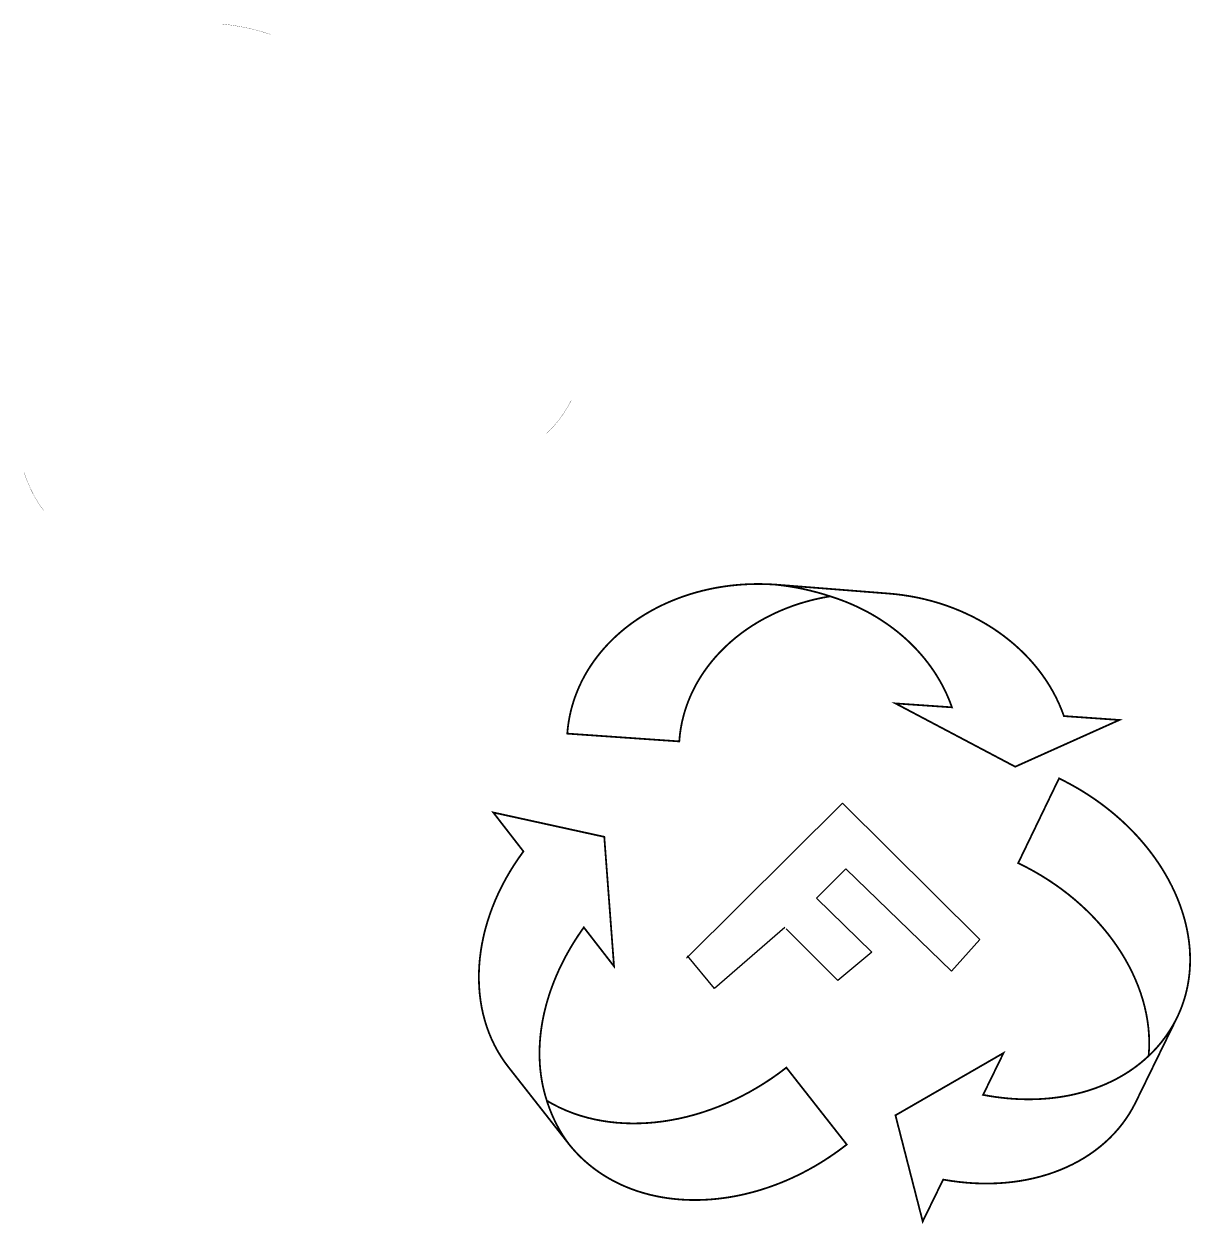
# Model space of a CAD drawing. Extents: x 61 to 245, y 10 to 199.
import ezdxf

# ---------------------------------------------------------------- set-up
doc = ezdxf.new("R2010")
doc.units = 0
doc.header["$LTSCALE"] = 10
doc.layers.add('Layer_1', color=7, linetype='CONTINUOUS')

msp = doc.modelspace()

# ---------------------------------------------------------------- linework, layer by layer
at = {"layer": 'Layer_1', "color": 51, "linetype": 'CONTINUOUS', "const_width": 0.0311, "flags": 128}
for points in [[(92.5608, 199.359), (93.5105, 199.246), (94.4586, 199.109), (95.4036, 198.946), (96.3439, 198.759), (97.2779, 198.546), (98.2042, 198.309), (99.1211, 198.046), (100.027, 197.759)], [(147.491, 140.029), (147.123, 139.33), (146.718, 138.635), (146.279, 137.95), (145.808, 137.279), (145.305, 136.627), (144.772, 135.998), (144.212, 135.397), (143.625, 134.829)], [(64.2957, 122.697), (63.8085, 123.364), (63.3478, 124.065), (62.9153, 124.794), (62.5124, 125.546), (62.1408, 126.317), (61.8021, 127.103), (61.4977, 127.897), (61.2292, 128.696)]]:
    msp.add_lwpolyline(points, dxfattribs=at)
at = {"layer": 'Layer_1', "color": 7, "linetype": 'CONTINUOUS', "const_width": 0.28, "flags": 128}
for points in [[(146.871, 87.4815), (146.931, 88.1479), (147.011, 88.8086), (147.11, 89.4633), (147.228, 90.1119), (147.365, 90.7541), (147.52, 91.3898), (147.694, 92.0188), (147.886, 92.6409), (148.096, 93.256), (148.323, 93.8638), (148.567, 94.4642), (148.829, 95.057), (149.107, 95.642), (149.402, 96.2191), (149.713, 96.7881), (150.04, 97.3487), (150.383, 97.9009), (150.742, 98.4444), (151.115, 98.979), (151.504, 99.5046), (151.908, 100.021), (152.326, 100.528), (152.759, 101.025), (153.205, 101.513), (153.666, 101.991), (154.14, 102.459), (154.627, 102.916), (155.127, 103.363), (155.64, 103.799), (156.166, 104.225), (156.704, 104.639), (157.254, 105.042), (157.816, 105.434), (158.389, 105.815), (158.974, 106.183), (159.57, 106.54), (160.176, 106.885), (160.793, 107.217), (161.421, 107.537), (162.058, 107.845), (162.706, 108.139), (163.363, 108.421), (164.029, 108.69), (164.704, 108.945), (165.388, 109.186), (166.081, 109.414), (166.782, 109.629), (167.491, 109.829), (168.208, 110.014), (168.932, 110.186), (169.664, 110.343), (170.403, 110.485), (171.148, 110.612), (171.9, 110.724), (172.659, 110.821), (173.423, 110.902), (174.194, 110.967), (174.97, 111.017), (175.751, 111.051), (176.537, 111.068), (177.328, 111.07), (178.124, 111.054), (178.924, 111.022), (179.728, 110.973), (197.232, 109.591), (198.463, 109.485), (199.681, 109.338), (200.885, 109.153), (202.073, 108.93), (203.244, 108.669), (204.398, 108.371), (205.534, 108.038), (206.651, 107.669), (207.747, 107.266), (208.822, 106.83), (209.875, 106.36), (210.905, 105.858), (211.91, 105.325), (212.891, 104.762), (213.846, 104.168), (214.774, 103.545), (215.674, 102.894), (216.545, 102.216), (217.386, 101.511), (218.197, 100.779), (218.975, 100.022), (219.722, 99.241), (220.434, 98.4359), (221.112, 97.6078), (221.754, 96.7574), (222.36, 95.8856), (222.929, 94.9929), (223.459, 94.0803), (223.95, 93.1485), (224.4, 92.1982), (224.809, 91.2301), (225.176, 90.2452), (233.928, 89.631), (217.499, 82.2611), (198.614, 92.2412), (207.519, 91.627), (207.247, 92.3714), (206.951, 93.1072), (206.63, 93.8342), (206.285, 94.5517), (205.916, 95.2595), (205.524, 95.9571), (205.109, 96.644), (204.671, 97.3199), (204.211, 97.9844), (203.729, 98.6369), (203.226, 99.2771), (202.701, 99.9046), (202.156, 100.519), (201.59, 101.12), (201.004, 101.706), (200.399, 102.279), (199.774, 102.836), (199.13, 103.378), (198.467, 103.905), (197.786, 104.415), (197.088, 104.909), (196.371, 105.386), (195.638, 105.846), (194.888, 106.288), (194.121, 106.711), (193.339, 107.116), (192.541, 107.502), (191.727, 107.868), (190.898, 108.215), (190.055, 108.541), (189.198, 108.846), (188.327, 109.13), (187.099, 108.908), (185.892, 108.644), (184.707, 108.34), (183.544, 107.996), (182.406, 107.614), (181.293, 107.195), (180.206, 106.739), (179.145, 106.247), (178.113, 105.72), (177.11, 105.16), (176.138, 104.568), (175.196, 103.943), (174.287, 103.288), (173.411, 102.603), (172.57, 101.888), (171.764, 101.146), (170.994, 100.377), (170.262, 99.5823), (169.568, 98.7622), (168.914, 97.9179), (168.3, 97.0505), (167.728, 96.1608), (167.199, 95.2499), (166.714, 94.3187), (166.273, 93.3682), (165.878, 92.3993), (165.53, 91.4129), (165.229, 90.4101), (164.978, 89.3917), (164.777, 88.3588), (164.626, 87.3123), (164.528, 86.2531), (146.871, 87.4815)], [(224.408, 80.4187), (225.173, 80.0379), (225.925, 79.6445), (226.665, 79.2385), (227.394, 78.8204), (228.109, 78.3905), (228.813, 77.949), (229.504, 77.4962), (230.182, 77.0324), (230.847, 76.558), (231.499, 76.0731), (232.138, 75.5782), (232.763, 75.0734), (233.375, 74.5592), (233.973, 74.0358), (234.557, 73.5034), (235.127, 72.9624), (235.683, 72.4131), (236.225, 71.8558), (236.752, 71.2908), (237.265, 70.7183), (237.763, 70.1386), (238.246, 69.5522), (238.714, 68.9591), (239.166, 68.3599), (239.603, 67.7546), (240.025, 67.1437), (240.431, 66.5274), (240.821, 65.9061), (241.195, 65.28), (241.552, 64.6493), (241.894, 64.0145), (242.219, 63.3758), (242.527, 62.7335), (242.819, 62.088), (243.093, 61.4393), (243.351, 60.788), (243.591, 60.1343), (243.814, 59.4784), (244.019, 58.8207), (244.207, 58.1615), (244.376, 57.5011), (244.528, 56.8397), (244.661, 56.1776), (244.776, 55.5152), (244.873, 54.8528), (244.951, 54.1906), (245.01, 53.5289), (245.05, 52.868), (245.071, 52.2083), (245.073, 51.55), (245.055, 50.8934), (245.018, 50.2388), (244.961, 49.5865), (244.884, 48.9369), (244.787, 48.2901), (244.67, 47.6465), (244.532, 47.0064), (244.374, 46.3701), (244.195, 45.7378), (243.996, 45.11), (243.775, 44.4868), (243.534, 43.8685), (243.271, 43.2555), (242.987, 42.6481), (236.538, 29.4437), (236.07, 28.537), (235.561, 27.6595), (235.01, 26.8116), (234.419, 25.9939), (233.79, 25.2068), (233.123, 24.4507), (232.419, 23.7261), (231.68, 23.0335), (230.906, 22.3732), (230.099, 21.7458), (229.26, 21.1517), (228.39, 20.5913), (227.49, 20.0651), (226.56, 19.5735), (225.603, 19.117), (224.619, 18.696), (223.61, 18.3111), (222.576, 17.9625), (221.519, 17.6509), (220.439, 17.3765), (219.338, 17.14), (218.217, 16.9417), (217.076, 16.7821), (215.918, 16.6616), (214.743, 16.5807), (213.552, 16.5399), (212.347, 16.5395), (211.127, 16.5801), (209.896, 16.662), (208.653, 16.7858), (207.4, 16.9518), (206.137, 17.1606), (202.913, 10.5585), (198.614, 27.2942), (215.657, 37.1207), (212.432, 30.5185), (213.395, 30.344), (214.353, 30.1945), (215.307, 30.0699), (216.255, 29.97), (217.198, 29.8948), (218.135, 29.8441), (219.065, 29.8178), (219.987, 29.8156), (220.901, 29.8375), (221.808, 29.8833), (222.705, 29.9529), (223.592, 30.0462), (224.47, 30.163), (225.337, 30.3031), (226.193, 30.4664), (227.038, 30.6529), (227.87, 30.8622), (228.69, 31.0944), (229.496, 31.3492), (230.289, 31.6266), (231.067, 31.9263), (231.831, 32.2483), (232.579, 32.5923), (233.311, 32.9583), (234.027, 33.3462), (234.726, 33.7557), (235.408, 34.1867), (236.071, 34.6392), (236.716, 35.1129), (237.342, 35.6077), (237.948, 36.1235), (238.534, 36.6601), (238.607, 37.7561), (238.625, 38.8553), (238.589, 39.9565), (238.5, 41.0584), (238.359, 42.1598), (238.166, 43.2593), (237.923, 44.3557), (237.63, 45.4478), (237.288, 46.5342), (236.898, 47.6138), (236.461, 48.6852), (235.978, 49.7472), (235.45, 50.7985), (234.877, 51.8378), (234.261, 52.864), (233.602, 53.8756), (232.901, 54.8715), (232.159, 55.8505), (231.377, 56.8111), (230.556, 57.7522), (229.696, 58.6725), (228.799, 59.5707), (227.866, 60.4456), (226.896, 61.2959), (225.892, 62.1203), (224.854, 62.9176), (223.782, 63.6865), (222.679, 64.4257), (221.544, 65.134), (220.379, 65.8102), (219.184, 66.4528), (217.96, 67.0608), (224.408, 80.4187)], [(190.937, 22.688), (190.235, 22.1496), (189.527, 21.6283), (188.814, 21.124), (188.094, 20.6369), (187.369, 20.1668), (186.639, 19.7138), (185.904, 19.2779), (185.165, 18.8592), (184.421, 18.4575), (183.674, 18.0729), (182.924, 17.7054), (182.171, 17.355), (181.415, 17.0216), (180.656, 16.7054), (179.896, 16.4063), (179.133, 16.1242), (178.37, 15.8593), (177.605, 15.6115), (176.84, 15.3807), (176.075, 15.167), (175.309, 14.9705), (174.544, 14.791), (173.779, 14.6286), (173.016, 14.4833), (172.254, 14.3551), (171.493, 14.244), (170.735, 14.15), (169.979, 14.0731), (169.225, 14.0132), (168.475, 13.9705), (167.728, 13.9449), (166.985, 13.9363), (166.245, 13.9449), (165.511, 13.9705), (164.78, 14.0132), (164.055, 14.0731), (163.336, 14.15), (162.622, 14.244), (161.914, 14.3551), (161.212, 14.4833), (160.518, 14.6286), (159.83, 14.791), (159.15, 14.9705), (158.478, 15.167), (157.813, 15.3807), (157.157, 15.6115), (156.51, 15.8593), (155.872, 16.1242), (155.244, 16.4063), (154.625, 16.7054), (154.016, 17.0216), (153.418, 17.355), (152.831, 17.7054), (152.254, 18.0729), (151.689, 18.4575), (151.136, 18.8592), (150.596, 19.2779), (150.067, 19.7138), (149.552, 20.1668), (149.049, 20.6369), (148.56, 21.124), (148.085, 21.6283), (147.624, 22.1496), (147.178, 22.688), (137.659, 34.8176), (137.02, 35.6666), (136.428, 36.5431), (135.882, 37.4457), (135.383, 38.373), (134.931, 39.3237), (134.525, 40.2964), (134.165, 41.2899), (133.851, 42.3026), (133.584, 43.3334), (133.362, 44.3808), (133.187, 45.4435), (133.057, 46.5202), (132.973, 47.6094), (132.935, 48.7099), (132.942, 49.8203), (132.995, 50.9392), (133.093, 52.0653), (133.237, 53.1973), (133.426, 54.3338), (133.66, 55.4734), (133.939, 56.6148), (134.263, 57.7567), (134.632, 58.8977), (135.046, 60.0364), (135.505, 61.1715), (136.008, 62.3017), (136.556, 63.4255), (137.148, 64.5418), (137.785, 65.649), (138.467, 66.7459), (139.192, 67.8311), (139.962, 68.9032), (135.202, 75.0448), (152.705, 71.2063), (154.241, 50.7857), (149.481, 56.9272), (148.903, 56.1028), (148.348, 55.2708), (147.817, 54.4319), (147.31, 53.5865), (146.827, 52.7353), (146.368, 51.8789), (145.934, 51.0177), (145.525, 50.1523), (145.141, 49.2833), (144.782, 48.4113), (144.448, 47.5369), (144.14, 46.6605), (143.858, 45.7828), (143.601, 44.9042), (143.371, 44.0255), (143.167, 43.1471), (142.989, 42.2696), (142.839, 41.3935), (142.715, 40.5195), (142.618, 39.6481), (142.549, 38.7798), (142.507, 37.9152), (142.493, 37.0549), (142.507, 36.1995), (142.549, 35.3494), (142.619, 34.5053), (142.718, 33.6677), (142.846, 32.8372), (143.002, 32.0143), (143.188, 31.1997), (143.402, 30.3938), (143.647, 29.5973), (144.64, 29.0318), (145.66, 28.5156), (146.706, 28.0484), (147.776, 27.6301), (148.869, 27.2603), (149.983, 26.9388), (151.117, 26.6655), (152.269, 26.4401), (153.437, 26.2624), (154.621, 26.1322), (155.819, 26.0491), (157.028, 26.0131), (158.248, 26.0239), (159.477, 26.0812), (160.714, 26.1848), (161.956, 26.3346), (163.203, 26.5302), (164.453, 26.7715), (165.705, 27.0582), (166.956, 27.3902), (168.206, 27.7671), (169.453, 28.1887), (170.695, 28.6549), (171.931, 29.1655), (173.16, 29.72), (174.379, 30.3185), (175.588, 30.9606), (176.784, 31.6461), (177.967, 32.3747), (179.134, 33.1464), (180.285, 33.9607), (181.417, 34.8176), (190.937, 22.688)]]:
    msp.add_lwpolyline(points, close=True, dxfattribs=at)
for points in [[(179.728, 110.973), (180.822, 110.843), (181.914, 110.685), (183.002, 110.498), (184.085, 110.282), (185.161, 110.037), (186.227, 109.764), (187.283, 109.462), (188.327, 109.13)], [(242.987, 42.6481), (242.562, 41.8429), (242.097, 41.0431), (241.591, 40.2541), (241.048, 39.4814), (240.469, 38.7302), (239.856, 38.0059), (239.21, 37.3141), (238.534, 36.6601)], [(147.178, 22.688), (146.617, 23.4572), (146.086, 24.2642), (145.588, 25.1036), (145.124, 25.9699), (144.696, 26.8579), (144.306, 27.762), (143.956, 28.677), (143.647, 29.5973)]]:
    msp.add_lwpolyline(points, dxfattribs=at)
at = {"layer": 'Layer_1', "color": 7, "linetype": 'CONTINUOUS', "flags": 128}
for points in [[(165.643, 52.0764), (190.25, 76.4976), (211.896, 55.0366), (207.456, 50.0413), (190.805, 66.1371), (186.179, 61.5119), (194.875, 53.0015), (189.51, 48.5613), (181.369, 56.7017)], [(181.184, 56.8867), (170.084, 47.2662), (165.828, 52.4465)]]:
    msp.add_lwpolyline(points, dxfattribs=at)

doc.saveas('drawing.dxf')
